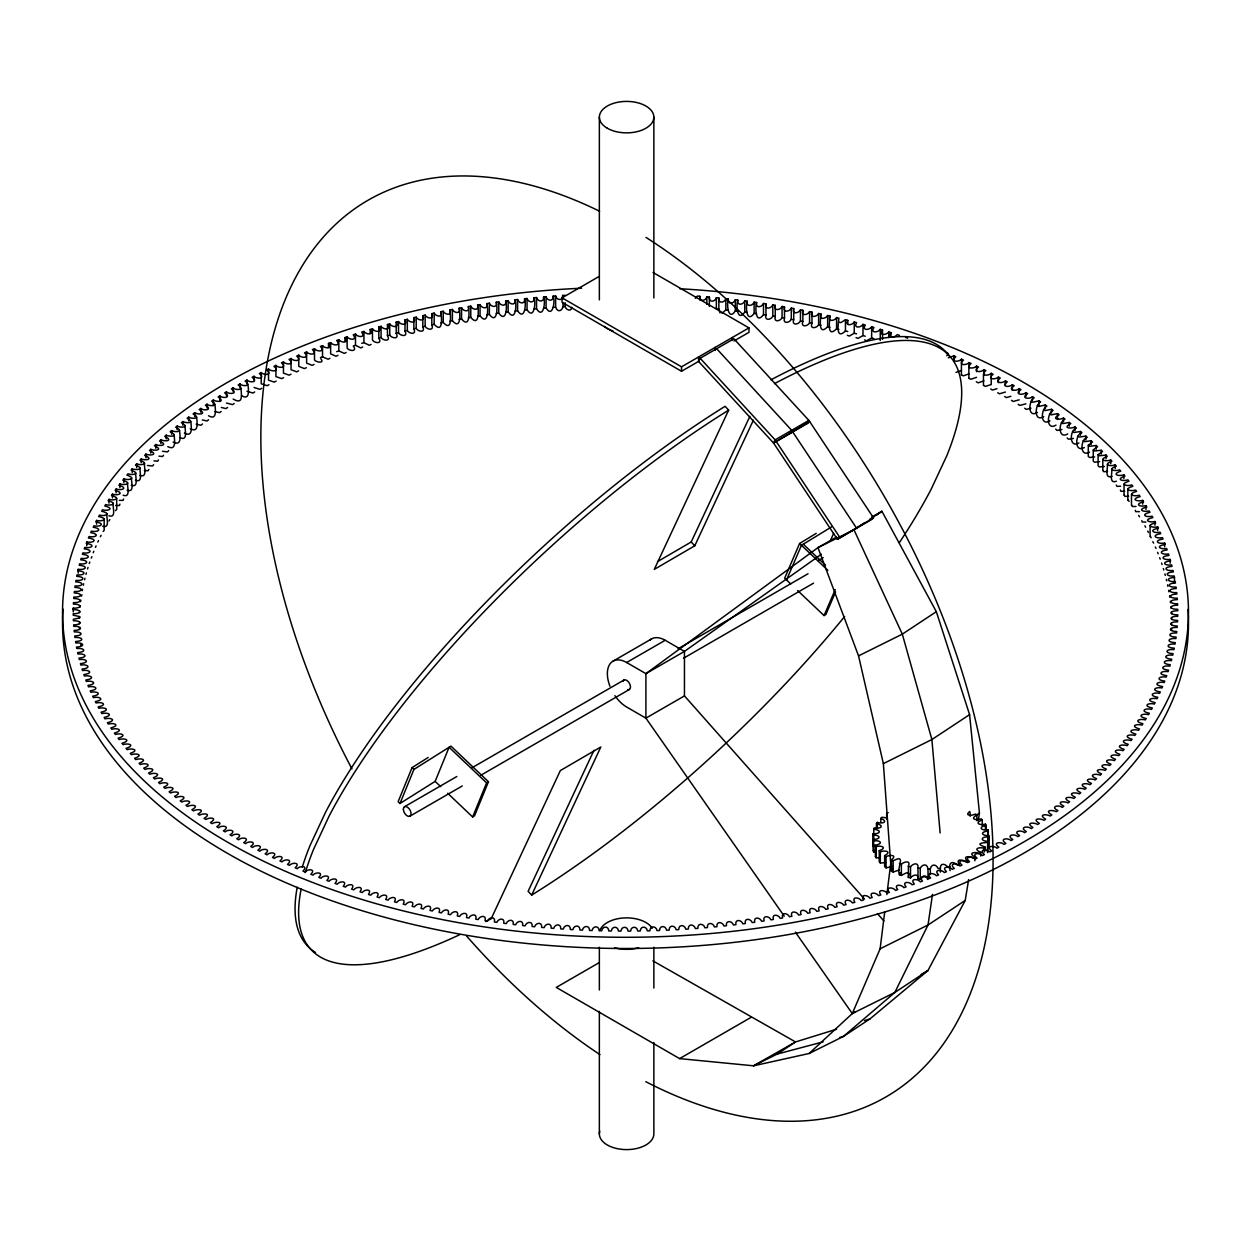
<?xml version="1.0" encoding="UTF-8"?>
<svg xmlns="http://www.w3.org/2000/svg" width="1251" height="1251" viewBox="0 0 1251 1251"><rect width="100%" height="100%" fill="white"/><g stroke="black" fill="none" stroke-linecap="round" stroke-linejoin="round"><path stroke-width="1.5" d="M565.202 295.299L562.669 295.455C563.106 301.053 556.664 300.443 555.632 295.955L553.114 296.143C553.693 301.788 547.187 301.116 546.077 296.706L543.56 296.909C544.294 302.633 537.727 301.882 536.554 297.55L534.036 297.785C534.928 303.571 528.282 302.742 527.046 298.489L524.56 298.754C525.592 304.587 518.868 303.696 517.586 299.536L515.084 299.818C516.303 305.713 509.485 304.759 508.141 300.662L505.67 300.991C507.03 306.917 500.134 305.916 498.742 301.898L496.272 302.242C497.82 308.215 490.83 307.167 489.376 303.227L486.92 303.586C488.641 309.591 481.557 308.512 480.056 304.65L477.616 305.025C479.336 311.061 472.425 309.951 470.783 306.151L468.343 306.573C470.251 312.641 463.23 311.499 461.556 307.762L459.133 308.199C461.4 314.298 453.988 313.125 452.377 309.466L449.969 309.92C452.252 316.034 445.012 314.861 443.245 311.249L440.852 311.734C443.511 317.863 435.864 316.691 434.175 313.125L431.798 313.641C434.644 319.771 426.888 318.598 425.168 315.111L422.807 315.643C425.856 321.773 417.959 320.616 416.208 317.175L413.862 317.723C416.911 323.868 409.233 322.711 407.326 319.318L404.996 319.912C408.248 326.042 400.445 324.9 398.506 321.57L396.192 322.164C399.851 328.278 391.61 327.215 389.749 323.9L387.45 324.525C391.313 330.608 382.962 329.592 381.07 326.323L378.803 326.964C382.853 333.032 374.393 332.062 372.47 328.825L370.202 329.498C374.471 335.518 365.902 334.627 363.932 331.421L361.695 332.109C366.168 338.098 357.489 337.285 355.487 334.095L353.267 334.815C357.723 340.804 349.31 339.975 347.121 336.863L344.932 337.598C349.795 343.493 340.913 342.837 338.833 339.709L336.675 340.46C341.507 346.371 332.922 345.714 330.639 342.633L328.497 343.415C333.532 349.264 324.869 348.701 322.539 345.651L320.412 346.449C325.87 352.172 316.753 351.828 314.517 348.732L312.422 349.561C318.082 355.221 308.888 354.987 306.604 351.906L304.54 352.766C310.389 358.349 301.116 358.224 298.786 355.159L296.737 356.035C302.539 361.617 293.61 361.492 291.061 358.49L289.044 359.381C295.267 364.807 285.885 364.948 283.445 361.899L281.459 362.821C287.855 368.154 278.441 368.435 275.924 365.386L273.969 366.324C280.552 371.578 271.107 371.985 268.512 368.951L266.588 369.905C273.344 375.065 263.867 375.613 261.224 372.579L259.317 373.549C266.244 378.615 256.752 379.319 254.031 376.285L252.155 377.286C259.004 382.353 249.934 383.009 246.947 380.069L245.102 381.07C252.358 385.934 242.882 386.934 239.989 383.916L238.175 384.948C245.587 389.702 236.126 390.859 233.155 387.841L231.372 388.889C238.941 393.518 229.48 394.847 226.431 391.829L224.68 392.892C232.123 397.458 223.163 398.866 219.816 395.879L218.096 396.958C226.087 402.212 216.673 402.196 213.342 400.007L211.654 401.102C219.41 405.527 210.512 407.091 206.994 404.182L205.336 405.293C213.186 409.515 204.398 411.407 200.77 408.436L199.144 409.562C207.572 414.488 198.268 414.894 194.671 412.752L193.076 413.893C201.646 418.694 192.404 419.257 188.698 417.115L187.15 418.272C195.625 423.119 186.806 423.573 182.865 421.54L181.364 422.729C190.168 427.295 181.082 428.139 177.173 426.044L175.687 427.232C184.632 431.673 175.625 432.674 171.606 430.579L170.167 431.783C179.221 436.099 170.308 437.256 166.195 435.176L164.788 436.411C173.733 440.774 165.257 441.791 160.91 439.836L159.534 441.071C168.791 445.137 160.112 446.576 155.765 444.543L154.436 445.794C163.772 449.719 155.233 451.314 150.761 449.312L149.479 450.563C158.908 454.363 150.511 456.099 145.914 454.113L144.663 455.395C153.967 459.242 146.039 460.821 141.207 458.976L139.987 460.259C149.573 463.793 141.488 465.81 136.656 463.871L135.468 465.169C145.116 468.562 137.203 470.736 132.231 468.828L131.105 470.126C140.612 473.582 133.185 475.583 127.977 473.816L126.883 475.13C136.625 478.257 129.103 480.697 123.865 478.852L122.817 480.181C132.606 483.167 125.272 485.732 119.908 483.918L118.892 485.263C128.728 488.109 121.613 490.814 116.108 489.032L115.139 490.392C124.991 493.097 118.11 495.928 112.465 494.192L111.527 495.552C121.41 498.117 114.748 501.072 108.978 499.368L108.086 500.744C117.969 503.183 111.558 506.248 105.631 504.591L104.787 505.983C114.685 508.266 108.524 511.456 102.457 509.845L101.659 511.237C111.558 513.395 105.663 516.694 99.454 515.131L98.673 516.538C108.571 518.555 102.942 521.948 96.593 520.447L95.874 521.855C105.756 523.731 100.393 527.25 93.903 525.795L93.215 527.203C103.082 528.938 98.016 532.551 91.37 531.159L90.729 532.582C100.408 534.412 95.858 537.789 88.993 536.554L88.399 537.977C98.188 539.447 93.731 543.247 86.788 541.98L86.241 543.403C95.983 544.732 91.823 548.61 84.755 547.422L84.239 548.845C93.934 550.049 90.103 554.005 82.863 552.879L82.41 554.318C92.042 555.381 88.524 559.416 81.159 558.353L80.736 559.791C90.322 560.729 87.132 564.827 79.611 563.841L79.235 565.296C88.743 566.109 85.881 570.253 78.234 569.346L77.89 570.8C87.335 571.488 84.818 575.695 77.015 574.866L76.733 576.336C86.069 576.883 83.911 581.136 75.967 580.401L75.717 581.856C84.99 582.294 83.16 586.594 75.091 585.953L74.888 587.407C84.052 587.72 82.582 592.051 74.388 591.488L74.216 592.958C83.285 593.162 82.175 597.509 73.84 597.055L73.715 598.51C82.675 598.604 81.925 602.966 73.465 602.607L73.387 604.077C82.238 604.061 81.847 608.439 73.262 608.174L73.23 609.644C81.956 609.503 81.925 613.897 73.215 613.741L73.23 615.211L79.783 616.587L79.392 618.166M440.852 311.734C441.556 316.925 443.495 334.361 434.175 324.337L431.798 324.853C434.644 330.983 426.888 329.811 425.168 326.323L422.807 326.855C425.856 332.985 417.959 331.828 416.208 328.372L413.862 328.935C416.927 335.018 409.233 333.97 407.326 330.53L404.996 331.108C408.451 337.238 400.32 336.128 398.506 332.782L396.192 333.376C399.851 339.49 391.61 338.427 389.749 335.112L387.45 335.737C391.313 341.82 382.962 340.804 381.07 337.52L378.803 338.177C382.853 344.244 374.393 343.274 372.47 340.037L372.47 328.825M247.839 384.636C248.808 389.812 249.856 401.071 241.459 395.535M695.29 298.317L697.292 296.096L699.809 296.284C699.387 301.913 705.548 301.288 706.831 296.862L709.348 297.081C708.738 302.789 715.087 302.054 716.354 297.738L718.856 297.973C717.949 303.758 724.595 302.93 725.846 298.692L728.348 298.958C727.269 304.806 734.009 303.899 735.307 299.755L737.793 300.052C736.604 305.932 743.297 304.994 744.736 300.912L747.222 301.225C745.815 307.167 752.727 306.151 754.134 302.163L756.605 302.507C755.229 308.465 761.843 307.433 763.485 303.493L765.94 303.868C764.392 309.873 771.116 308.809 772.805 304.931L775.245 305.338C773.306 311.374 780.53 310.248 782.063 306.464L784.502 306.886C782.375 312.969 789.709 311.812 791.289 308.09L793.713 308.544C791.57 314.626 798.717 313.469 800.452 309.81L802.861 310.279C800.546 316.394 807.802 315.205 809.569 311.624L811.962 312.109C809.428 318.176 816.825 317.097 818.623 313.516L821 314.032C818.31 320.178 825.785 318.989 827.63 315.518L829.992 316.05C829.601 321.351 826.77 338.599 836.575 328.81L838.921 329.373M821 314.032C820.468 319.286 818.045 336.613 827.63 326.714L829.992 327.262M449.969 309.92C450.438 314.939 452.502 332.578 443.245 322.461L440.852 322.946M103.082 531.456L104.161 530.361L104.177 519.009M887.319 817.951L882.002 817.247L880.798 818.389C888.804 821.641 882.831 824.049 877.295 822.423L876.451 823.643C885.051 825.597 880.704 829.163 874.23 827.974L873.761 829.272C882.143 830.07 880.329 834.229 872.87 833.76L872.791 835.074C880.548 834.87 881.486 839.14 873.261 839.577L873.261 850.789L874.668 852.291M873.808 846.583L872.791 846.286L873.902 844.706M987.649 848.413L988.681 848.162L988.743 835.621C981.003 835.824 980.065 831.571 988.274 831.117L987.946 829.804C981.065 830.758 977.782 827.099 986.132 825.425L985.413 824.159C979.642 825.691 973.872 822.798 982.301 820.015L981.206 818.858C976.452 820.719 969.197 819.077 976.906 815.089L975.483 814.041C972.324 815.746 963.77 816.215 969.791 811.383M988.681 848.162L988.743 835.621M829.992 316.05C826.895 322.179 834.808 321.038 836.575 317.598L838.921 318.161C838.123 324.29 835.762 340.366 845.441 330.968L847.771 331.562M459.133 308.199C460.118 313.297 461.259 330.874 452.377 320.663L449.969 321.132M102.691 526.28C110.635 528.594 105.866 517.398 107.07 513.77M1024.725 408.248L1026.273 409.421L1030.98 408.264M468.343 306.573C469.422 311.577 470.079 329.185 461.556 318.974L459.133 319.412M268.981 384.745L267.104 385.683L261.224 383.791L261.224 372.579M1037.423 412.392C1027.665 418.647 1028.322 400.914 1034.202 397.787L1032.482 396.692C1029.135 399.679 1020.175 398.24 1027.65 393.69L1025.898 392.626C1022.833 395.644 1013.388 394.3 1020.988 389.671L1019.205 388.623C1016.219 391.641 1006.742 390.453 1014.201 385.73L1012.387 384.698C1009.307 387.638 1000.237 386.794 1007.29 381.852L1005.444 380.836C1002.536 383.76 993.247 383.103 1000.268 378.037L998.392 377.036C995.561 379.96 986.273 379.46 993.122 374.299L991.23 373.314C988.399 376.27 979.33 375.863 985.882 370.624L983.943 369.671C981.347 372.704 971.902 372.266 978.517 367.028L976.562 366.09C973.872 369.061 964.849 368.92 971.057 363.509L969.072 362.602C966.444 365.652 957.468 365.48 963.489 360.069L961.472 359.178C959.064 362.227 949.728 362.196 955.811 356.707L953.762 355.831L948.367 357.895M838.639 322.179L840.828 322.602L845.441 319.771L847.771 320.35C844.284 326.464 852.431 325.369 854.245 322.023L856.56 322.633C853.073 328.763 861.001 327.668 862.987 324.369L865.285 325.01C861.392 331.093 869.758 330.076 871.65 326.808L873.933 327.465C869.836 333.517 878.311 332.578 880.251 329.341L882.502 330.014L882.502 339.349M599.385 962.519L556.273 987.414L679.606 1058.612L753.524 1065.805L809.1 1053.498L852.275 1013.576L880.125 948.79L884.692 911.979M886.865 894.543L890.728 863.534L883.362 763.626L858.546 655.884L817.966 547.625L836.481 537.101M477.616 305.025C478.883 310.045 479.227 327.746 470.783 317.363L468.343 317.785M108.884 515.803C116.828 518.289 112.23 507.03 113.341 503.387M1043.741 416.567C1033.967 422.76 1034.561 404.902 1040.613 401.931L1038.94 400.836L1032.685 402.275L1031.012 401.352M932.495 894.34L928.007 925.005L894.84 992.45L843.377 1036.469L809.1 1053.498M486.92 303.586C488.328 308.575 488.281 326.323 480.056 315.846L477.616 316.237M839.702 1037.454L843.377 1036.469L870.024 1018.861L927.914 970.604L965.225 900.423L968.634 879.547M978.204 820.703L979.439 813.119L969.588 714.634L936.327 611.676L881.924 511.284L871.822 517.023M116.703 498.242L116.703 509.454L115.467 510.643M283.633 377.708L281.694 378.615L275.924 376.598L275.924 365.386M1049.933 420.821C1040.128 426.935 1040.691 408.952 1046.915 406.153L1045.273 405.027L1038.971 406.419L1037.329 405.48M950.15 870.633C948.07 863.878 951.558 859.468 957.328 865.098L959.345 864.472C955.217 858.452 962.676 859.578 965.881 861.986L967.68 861.173C961.738 855.809 969.65 855.919 973.356 858.061L974.873 857.076C967.508 852.713 975.076 851.509 979.533 853.448L980.737 852.322C972.715 849.022 978.704 846.677 984.24 848.287L985.084 847.052C974.545 843.221 982.535 842.924 988.274 842.33L988.274 831.117M496.272 302.242C497.726 307.12 497.257 324.932 489.376 314.439L486.92 314.799M1056 425.121C1046.18 431.173 1046.68 413.08 1053.076 410.422L1051.466 409.296L1045.132 410.609L1043.506 409.656M908.867 873.448L906.381 872.838L901.377 875.419L899.422 874.715C896.342 867.099 907.022 853.682 893.151 860.813L891.431 859.937C897.624 854.855 890.102 854.574 886.052 856.654L884.629 855.621C892.338 851.618 885.082 849.976 880.329 851.853L879.234 850.68C887.444 847.85 881.908 845.176 876.138 846.552L875.403 845.285C883.785 843.643 880.454 839.937 873.605 840.891L873.261 839.577M899.422 874.715L900.063 872.635M505.67 300.991C507.343 305.885 506.53 323.743 498.742 313.11L498.742 301.898M882.502 330.014C878.202 336.034 886.787 335.159 888.757 331.937L890.993 332.641L890.993 336.378M515.084 299.818C516.913 304.697 515.709 322.586 508.141 311.874L508.141 300.662M127.743 483.027C126.804 486.686 131.089 498.039 123.145 495.255M306.386 367.716L304.368 368.56L298.786 366.371L298.786 355.159M1067.728 433.925C1057.861 439.82 1058.299 421.478 1065.023 419.163L1063.475 418.006C1059.753 420.133 1050.527 419.538 1059.112 414.769L1057.533 413.612L1051.153 414.879L1049.573 413.893M890.993 332.641C886.709 338.677 895.044 337.786 897.202 334.642L899.406 335.362M524.56 298.754C526.436 303.54 524.779 321.476 517.586 310.748L517.586 299.536M131.715 478.023C130.839 481.698 135.03 493.082 127.102 490.22M847.334 335.299L849.335 336.081L854.245 333.235L856.56 333.845M534.036 297.785C536.069 302.539 534.021 320.522 527.046 309.701L527.046 298.489M131.214 485.216C139.127 488.156 135.014 476.756 135.859 473.066M856.012 337.582L857.983 338.38L862.987 335.581L865.285 336.222M1078.909 442.948C1068.995 448.749 1069.464 430.031 1076.423 428.139L1074.953 426.935C1071.028 429.046 1061.943 428.155 1070.793 423.62L1069.277 422.447L1062.834 423.573L1061.395 422.697M543.56 296.909C545.796 301.694 543.434 319.693 536.554 308.762L536.554 297.55M140.143 468.155C139.33 471.846 143.365 483.261 135.468 480.259M988.681 836.95C981.206 836.466 979.392 840.641 987.79 841.438L987.32 852.072M864.613 339.944L866.568 340.772L871.65 338.02L873.933 338.677M1084.304 447.545C1074.359 453.315 1074.859 434.347 1081.912 432.705L1080.489 431.501L1073.968 432.502L1072.498 431.47M553.114 296.143C555.46 300.865 552.598 318.849 546.077 307.918L546.077 296.706M144.569 463.292C143.802 466.983 147.759 478.429 139.862 475.333M1089.543 452.19C1079.488 457.803 1080.285 438.945 1087.275 437.334L1085.884 436.114L1079.332 437.037L1077.893 435.989M428.155 757.496L412.064 767.614L398.131 801.688L400.007 803.47L435.145 781.375L449.093 747.285L486.608 782.891L472.659 816.981L447.655 793.243M400.007 803.47L413.94 769.396L450.939 746.128L488.453 781.734L474.52 815.808L472.659 816.981M562.669 302.93C564.889 308.575 558.384 314.767 555.632 307.167L555.632 295.955M1094.656 456.896L1089.652 457.506L1088.276 456.427L1088.276 445.215L1092.498 442.01L1091.138 440.774L1084.554 441.65L1083.163 440.587M816.231 533.348L799.577 543.513L784.658 578.197L790.71 583.936M786.535 579.979L801.453 545.295L831.446 526.984M830.617 540.291L833.604 533.348M797.653 590.535L824.049 615.586L835.246 589.581M835.574 591.926L825.879 614.476L824.049 615.586M571.723 307.293C571.613 312.14 565.702 309.998 565.202 306.511L565.202 302.773M1099.613 461.65L1094.594 462.213L1093.249 461.119L1093.249 449.907L1097.565 446.748L1096.251 445.497L1089.652 446.294L1088.354 445.356M302.289 867.084A436.005 131.636 -42.9 0 1 310.029 845.551L325.588 812.212A436.005 131.636 -42.9 0 1 725.095 406.309L728.645 410.125L654.273 569.393L694.758 545.796L753.415 420.133M593.99 750.225L528.125 891.306L531.659 895.106A436.005 131.636 -42.9 0 0 844.644 616.493M657.479 561.652L691.209 541.98L749.881 416.333M531.659 895.106L600.824 746.988L560.339 770.585L491.19 918.719A436.005 131.636 -42.9 0 1 485.841 921.58M908.898 873.714L908.367 877.436L910.509 877.921C913.105 874.558 918.891 873.198 917.984 879.218L920.908 878.953M1104.43 466.451L1099.394 466.951L1098.097 465.857L1098.097 454.645L1102.506 451.533L1101.208 450.266L1094.594 451.001L1093.327 450.047M1098.097 454.645L1099.394 455.755L1106.04 455.083L1107.291 456.365C1097.768 459.993 1105.978 461.9 1110.716 459.946L1111.92 461.244C1102.334 464.746 1110.388 466.795 1115.251 464.856L1116.408 466.154C1106.76 469.532 1114.625 471.721 1119.629 469.813L1120.755 471.127C1111.044 474.364 1118.738 476.694 1123.851 474.817L1124.946 476.146C1115.345 479.352 1122.6 481.635 1127.933 479.852L1128.981 481.197C1119.176 484.153 1126.463 486.748 1131.858 484.935L1132.874 486.295C1123.038 489.11 1130.106 491.831 1135.627 490.064L1136.596 491.424C1126.729 494.098 1133.578 496.944 1139.254 495.224L1140.177 496.584C1130.294 499.165 1136.862 501.917 1142.71 500.416L1143.586 501.792C1133.844 504.325 1139.989 507.234 1146.01 505.639L1146.854 507.03C1136.94 509.298 1143.054 512.503 1149.153 510.908L1149.95 512.3C1140.193 514.552 1145.822 517.695 1152.14 516.194L1152.89 517.601C1143.148 519.712 1148.512 522.965 1154.954 521.511L1155.674 522.918C1145.947 524.904 1151.029 528.25 1157.628 526.874L1158.301 528.282C1148.434 529.986 1153.453 533.614 1160.115 532.238L1160.756 533.661C1150.92 535.24 1155.643 538.962 1162.46 537.633L1163.039 539.072C1153.266 540.51 1157.675 544.31 1164.634 543.059L1165.181 544.498C1155.439 545.796 1159.536 549.689 1166.636 548.501L1167.136 549.94C1157.456 551.112 1161.225 555.084 1168.481 553.974L1168.95 555.413C1159.302 556.507 1162.789 560.292 1170.17 559.447L1170.576 560.901C1161.006 561.808 1164.134 565.905 1171.671 564.936L1172.046 566.39C1162.554 567.172 1165.338 571.347 1173.031 570.456L1173.344 571.91C1163.93 572.567 1166.385 576.789 1174.204 575.976L1174.486 577.43C1165.15 577.962 1167.261 582.231 1175.221 581.512L1175.455 582.966C1166.213 583.388 1167.965 587.689 1176.065 587.063L1176.253 588.517C1167.105 588.814 1168.512 593.146 1176.738 592.614L1176.894 594.069C1167.84 594.256 1168.887 598.604 1177.254 598.166L1177.363 599.636C1168.418 599.698 1169.106 604.061 1177.598 603.733L1177.66 605.187C1168.825 605.14 1169.153 609.534 1177.77 609.284L1177.785 610.754C1169.075 610.597 1169.044 614.992 1177.77 614.851L1177.738 616.321C1169.153 616.055 1168.762 620.449 1177.613 620.418L1177.535 621.888C1169.075 621.528 1168.325 625.891 1177.285 625.985L1177.16 627.439C1168.825 626.986 1167.715 631.333 1176.784 631.536L1176.612 633.006C1168.418 632.443 1166.948 636.775 1176.112 637.087L1175.909 638.557C1167.84 637.901 1166.01 642.201 1175.283 642.639L1175.033 644.093C1167.089 643.358 1164.931 647.611 1174.267 648.174L1173.985 649.629C1166.182 648.8 1163.665 653.006 1173.11 653.694L1172.766 655.149C1165.119 654.242 1162.257 658.401 1171.765 659.199L1171.389 660.653C1163.868 659.668 1160.678 663.765 1170.264 664.703L1169.841 666.142C1162.476 665.094 1158.958 669.113 1168.59 670.176L1168.137 671.631C1160.897 670.489 1157.066 674.445 1166.761 675.649L1166.245 677.088C1159.177 675.884 1155.017 679.762 1164.759 681.091L1164.212 682.514C1157.269 681.248 1152.812 685.048 1162.601 686.518L1162.007 687.941C1155.267 686.736 1150.42 690.302 1160.271 691.912L1159.63 693.335C1152.984 691.944 1147.918 695.556 1157.785 697.292L1157.097 698.699C1150.529 697.354 1145.4 700.544 1155.126 702.64L1154.407 704.047C1148.058 702.546 1142.429 705.955 1152.327 707.957L1151.545 709.364C1145.337 707.8 1139.442 711.1 1149.341 713.258L1148.543 714.649C1142.476 713.039 1136.315 716.229 1146.213 718.527L1145.369 719.904C1139.442 718.246 1133.031 721.327 1142.914 723.75L1142.022 725.127C1136.158 723.531 1129.762 726.174 1139.473 728.942L1138.535 730.318C1132.89 728.582 1126.009 731.397 1135.861 734.102L1134.892 735.463C1129.387 733.805 1122.272 736.386 1132.108 739.232L1131.092 740.576C1125.728 738.762 1118.394 741.327 1128.183 744.314L1127.135 745.659C1121.897 743.813 1114.375 746.237 1124.117 749.365L1123.023 750.678C1117.815 748.911 1110.388 750.913 1119.895 754.369L1118.769 755.682C1113.687 753.884 1106.087 755.729 1115.532 759.326L1114.344 760.624C1109.512 758.685 1101.427 760.717 1111.013 764.236L1109.793 765.534C1105.086 763.563 1096.83 765.44 1106.337 769.115L1105.086 770.381C1100.38 768.505 1092.295 769.944 1101.521 773.931L1100.239 775.198C1095.767 773.181 1087.228 774.776 1096.564 778.701L1095.235 779.952C1090.888 777.919 1082.209 779.357 1091.466 783.423L1090.09 784.658C1085.852 782.61 1077.064 783.908 1086.212 788.099L1084.805 789.318C1080.692 787.239 1071.779 788.396 1080.833 792.712L1079.394 793.916C1075.328 791.93 1066.368 792.837 1075.313 797.262L1073.827 798.466C1069.918 796.355 1060.832 797.215 1069.636 801.766L1068.135 802.954C1064.32 800.828 1055.156 801.531 1063.85 806.223L1062.302 807.38C1058.455 804.44 1049.824 806.629 1057.924 810.601L1056.329 811.758C1052.732 809.6 1043.428 810.007 1051.856 814.933L1050.23 816.059C1046.727 813.901 1037.376 814.166 1045.664 819.202L1044.006 820.312C1040.597 818.138 1031.199 818.248 1039.346 823.408L1037.658 824.503C1034.327 822.314 1024.913 822.282 1032.904 827.537L1031.184 828.615C1028.025 825.613 1018.611 827.083 1026.32 831.618L1024.569 832.666C1021.52 829.663 1012.059 830.977 1019.628 835.621L1017.845 836.653C1014.874 833.635 1005.413 834.808 1012.825 839.546L1011.011 840.578C1008.118 837.56 998.642 838.561 1005.898 843.424L1004.053 844.425C1001.066 841.423 992.012 842.236 998.845 847.224L996.969 848.209C994.06 845.191 985.022 845.864 991.683 850.946L989.776 851.915C986.961 848.96 977.907 849.351 984.412 854.605L982.488 855.543C979.814 852.603 970.573 852.807 977.031 858.17L975.076 859.109C972.387 856.137 963.379 856.263 969.541 861.689L967.555 862.596C965.115 859.546 955.733 859.687 961.956 865.113L959.939 866.005C957.547 862.94 948.227 862.955 954.263 868.46L952.214 869.336C949.79 866.349 940.736 866.052 946.46 871.744L944.396 872.588C942.112 869.508 932.918 869.273 938.578 874.934L936.483 875.763C934.169 872.745 925.24 872.228 930.588 878.046L928.461 878.859C926.287 875.747 917.233 875.293 922.503 881.079L920.361 881.861C918.234 878.749 909.258 878.186 914.325 884.035L912.167 884.801C909.993 881.72 901.314 880.923 906.068 886.896L903.879 887.647C901.846 884.473 893.058 883.738 897.733 889.68L895.513 890.399C893.511 887.225 884.832 886.396 889.305 892.385L887.068 893.089C884.957 889.961 876.591 888.929 880.798 894.997L878.53 895.669C876.607 892.432 868.147 891.478 872.197 897.53L869.93 898.187C868.038 894.903 859.687 893.886 863.55 899.969L861.251 900.595C859.39 897.28 851.149 896.216 854.808 902.331L852.494 902.941C850.68 899.578 842.548 898.468 846.004 904.598L843.674 905.177C841.892 901.768 833.885 900.642 837.138 906.772L834.792 907.335C832.963 903.926 825.253 902.675 828.193 908.852L825.832 909.399C824.112 905.896 816.356 904.723 819.202 910.853L816.825 911.369C815.073 907.851 807.583 906.584 810.148 912.761L807.755 913.246C805.972 909.712 798.623 908.429 801.031 914.575L798.623 915.044C797.012 911.369 789.6 910.212 791.867 916.295L789.444 916.733C787.77 913.011 780.749 911.87 782.657 917.937L780.217 918.343C778.685 914.544 771.492 913.418 773.384 919.469L770.944 919.86C769.443 915.982 762.359 914.903 764.08 920.908L761.624 921.268C760.076 917.327 753.352 916.295 754.728 922.253L752.258 922.597C750.866 918.578 743.97 917.577 745.33 923.519L742.859 923.832C741.515 919.735 734.697 918.797 735.916 924.677L733.414 924.958C732.132 920.799 725.408 919.907 726.44 925.74L723.954 926.006C722.718 921.752 716.072 920.924 716.964 926.71L714.446 926.944C713.273 922.612 706.706 921.862 707.44 927.585L704.923 927.789C703.813 923.379 697.307 922.706 697.886 928.367L695.368 928.555C694.211 924.114 687.956 923.426 688.331 929.04L685.798 929.212C684.797 924.645 678.527 924.067 678.746 929.618L676.212 929.759C675.196 925.161 669.035 924.63 669.144 930.118L666.611 930.228C665.735 925.459 659.637 925.161 659.527 930.509L656.994 930.588C656.275 925.756 649.988 925.505 649.894 930.807L647.361 930.853C646.611 926.006 640.543 925.756 640.262 930.994L637.729 931.025C637.212 926.037 630.957 925.959 630.629 931.104L628.08 931.104C627.674 926.021 621.419 926.037 620.981 931.104L618.447 931.088C618.01 925.975 611.958 926.006 611.348 931.01L608.815 930.963C608.58 925.74 602.419 925.896 601.715 930.822L599.182 930.744C599.104 925.427 592.818 925.709 592.083 930.525L589.549 930.431C589.612 925.036 583.294 925.412 582.466 930.134L579.948 930.025C579.979 924.598 573.849 924.989 572.864 929.665L570.347 929.509C570.659 923.973 564.264 924.52 563.278 929.086L560.761 928.914C561.214 923.316 554.772 923.926 553.708 928.398L551.191 928.211C551.8 922.55 545.295 923.238 544.169 927.632L541.652 927.413C542.418 921.69 535.835 922.456 534.646 926.772L532.144 926.522C532.926 920.814 526.483 921.518 525.154 925.803L522.652 925.537C523.731 919.688 516.991 920.595 515.693 924.739L513.207 924.442C514.286 918.578 507.718 919.501 506.264 923.598L503.778 923.269C505.029 917.343 498.367 918.328 496.866 922.347L494.395 922.003C495.975 916.013 488.969 917.077 487.515 921.002L485.06 920.627C486.811 914.606 479.696 915.701 478.195 919.563L475.755 919.172C477.694 913.121 470.47 914.246 468.937 918.031L466.498 917.608C468.625 911.541 461.291 912.683 459.711 916.404L457.287 915.967C459.555 909.868 452.268 911.025 450.548 914.684L448.139 914.215C450.469 908.163 443.198 909.242 441.431 912.886L439.038 912.386C441.728 906.256 434.066 907.428 432.377 910.978L430 910.462C432.893 904.332 425.09 905.505 423.37 908.992L421.008 908.445C424.042 902.315 416.302 903.472 414.425 906.912L412.079 906.35C415.379 900.22 407.357 901.345 405.559 904.739L403.229 904.145C406.716 898.03 398.569 899.125 396.755 902.471L394.44 901.862C398.084 895.763 389.999 896.826 388.013 900.126L385.715 899.485C389.608 893.417 381.242 894.418 379.35 897.686L377.067 897.03C380.976 891.025 372.814 891.885 370.749 895.169L368.498 894.481C372.595 888.507 364.338 889.32 362.243 892.557L360.007 891.854C364.51 885.864 355.816 886.678 353.798 889.852L351.594 889.133C356.16 883.237 347.606 883.894 345.448 887.084L343.274 886.333C348.028 880.485 339.396 881.048 337.191 884.222L335.033 883.441C340.131 877.608 331.155 878.155 329.013 881.267L326.871 880.485C332.172 874.699 323.102 875.137 320.928 878.233L318.817 877.436C324.306 871.712 315.158 872.041 312.938 875.137L310.842 874.293C316.534 868.647 307.324 868.866 305.041 871.947L302.961 871.087C308.856 865.52 299.568 865.614 297.238 868.679L295.189 867.803C301.272 862.299 291.936 862.267 289.528 865.332L287.511 864.425C293.782 859.015 284.399 858.858 281.928 861.908L279.943 860.985C286.198 855.684 277.096 855.356 274.438 858.405L272.483 857.467C279.098 852.228 269.653 851.79 267.057 854.824L265.118 853.87C271.92 848.741 262.444 848.147 259.77 851.18L257.878 850.211C264.837 845.16 255.345 844.425 252.608 847.459L250.732 846.458C257.659 841.532 248.511 840.641 245.556 843.659L243.71 842.658C250.998 837.81 241.521 836.778 238.613 839.796L236.799 838.764C244.258 834.042 234.781 832.853 231.795 835.871L230.012 834.824C237.612 830.211 228.167 828.85 225.102 831.868L223.35 830.805C231.091 826.301 221.693 824.784 218.518 827.802L216.798 826.723C224.82 821.485 215.407 821.469 212.06 823.658L210.387 822.564C218.55 817.435 209.167 817.294 205.727 819.468L204.085 818.357C212.404 813.338 203.069 813.041 199.534 815.199L197.924 814.073C206.384 809.178 197.095 808.74 193.467 810.883L191.888 809.741C200.473 804.956 191.247 804.362 187.525 806.504L185.977 805.331C194.703 800.671 185.539 799.936 181.723 802.063L180.207 800.875C189.057 796.34 179.972 795.448 176.047 797.559L174.577 796.355C183.537 791.946 174.546 790.913 170.511 792.993L169.088 791.789C178.142 787.505 169.26 786.316 165.116 788.38L163.725 787.16C172.888 783.001 164.131 781.672 159.862 783.72L158.502 782.485C167.775 778.45 159.127 776.98 154.749 778.998L153.435 777.747C162.786 773.853 154.28 772.227 149.792 774.228L148.494 772.977C157.939 769.193 149.573 767.442 144.96 769.412L143.709 768.145C153.232 764.502 145.022 762.594 140.284 764.549L139.08 763.266C148.509 759.638 140.706 757.762 135.749 759.638L134.592 758.341C144.084 754.853 136.484 752.977 131.371 754.681L130.245 753.368C139.956 750.131 132.262 747.817 127.149 749.677L126.054 748.364C135.812 745.268 128.321 742.797 123.067 744.642L122.019 743.297C131.824 740.342 124.537 737.746 119.142 739.56L118.126 738.215C127.805 735.275 120.972 732.726 115.373 734.431L114.404 733.086C124.115 730.271 117.5 727.597 111.746 729.27L110.823 727.91C120.706 725.377 114.107 722.39 108.29 724.079L107.414 722.703C117.313 720.31 110.948 717.214 104.99 718.856L104.146 717.464C113.904 715.087 108.008 712.054 101.847 713.586L101.05 712.194C110.948 710.083 105.1 706.752 98.86 708.301L98.11 706.909C107.993 704.923 102.426 701.483 96.046 702.984L95.326 701.576C105.209 699.731 99.908 696.197 93.372 697.636L92.699 696.213C102.566 694.508 97.547 690.88 90.885 692.256L90.244 690.833C100.08 689.254 95.357 685.532 88.54 686.862L87.961 685.439C97.734 683.984 93.325 680.184 86.366 681.435L85.819 679.997C95.576 678.636 91.448 675.008 84.364 675.993L83.864 674.555C93.544 673.382 89.775 669.41 82.519 670.536L82.05 669.082C91.683 668.05 88.242 664 80.83 665.047L80.424 663.609C89.994 662.686 86.866 658.589 79.329 659.558L78.954 658.104C88.461 657.26 85.615 653.366 77.969 654.038L77.656 652.584C87.07 651.927 84.615 647.721 76.796 648.518L76.514 647.064C85.85 646.532 83.739 642.263 75.779 642.983L75.545 641.528C84.818 641.044 82.988 637.025 74.935 637.447L74.747 635.977C83.926 635.617 82.425 631.567 74.262 631.896L74.106 630.426C83.16 630.254 82.113 625.891 73.746 626.329L73.637 624.875C82.582 624.812 81.894 620.433 73.402 620.777L73.34 619.308L79.642 617.916L79.438 616.649M698.574 356.973L698.574 361.43L773.571 443.026L807.317 423.542L808.865 420.383L733.884 338.771L700.138 358.255L698.574 361.43L681.529 371.266L562.059 302.289L562.059 297.847L599.151 276.424M773.571 443.026L809.647 421.54L873.495 517.82L871.165 519.822L837.419 539.306L773.571 443.026L775.12 439.867L808.865 420.383M946.851 355.816L948.039 353.407L945.959 352.563M940.377 872.103L940.377 868.366C940.017 862.502 945.521 863.69 947.977 867.318L950.15 866.896M1107.51 471.439L1103.82 471.721L1103.038 470.407M899.313 870.024L893.151 872.025L891.431 871.149L892.698 869.148M1112.03 476.318C1104.07 479.352 1108.12 467.937 1107.338 464.262M174.17 435.082C174.483 440.133 176.61 451.236 167.759 446.623M1116.408 481.244C1108.433 484.2 1112.577 472.815 1111.732 469.141M179.597 430.563C179.909 435.676 182.036 446.638 173.185 442.041M185.148 426.091C184.71 429.859 188.057 441.415 180.3 437.756M184.429 433.034C193.154 437.866 191.262 426.763 190.856 421.696M1128.621 496.272L1124.899 496.366L1124.321 495.021M196.673 417.334C197.126 422.431 198.94 433.534 190.246 428.608M1129.137 501.448L1128.136 500.056M969.072 373.814L963.348 375.863L961.487 374.847M1136.002 506.483L1132.28 506.499L1131.78 505.138M976.562 377.302L970.776 379.303L968.962 378.271M922.253 877.702C923.488 874.261 927.71 876.247 927.57 879.406M214.937 404.652C215.485 409.765 217.064 420.868 208.51 415.739M976.312 381.774L978.11 382.822L983.943 380.883M930.306 874.433L930.306 868.82C931.37 863.69 936.327 864.034 938.109 868.554L940.377 868.366M991.23 373.314L991.23 384.526L985.319 386.403L983.567 385.339M892.526 866.443L886.052 867.866L885.145 866.255M990.714 388.983L992.434 390.077L996.953 388.686M997.751 392.705L999.44 393.799L1005.444 392.048M241.021 388.623C241.568 396.254 242.975 404.824 233.155 399.053M1004.662 396.489L1006.32 397.599L1010.917 396.317M1151.139 537.789L1150.435 536.351M725.846 298.692L725.846 309.904L722.015 313.375M1011.465 400.336L1013.091 401.477L1019.205 399.835M1152.765 541.714L1153.657 543.106M735.307 299.755L735.307 310.967C728.035 321.695 726.503 303.79 728.348 298.958M1018.158 404.261L1019.737 405.418L1025.898 403.838M744.736 300.912L744.736 312.125C737.136 322.805 736.01 304.931 737.793 300.052M754.134 302.163L754.134 313.375C746.3 323.978 745.565 306.135 747.222 301.225M807.317 423.542L809.647 421.54M837.419 539.306L873.495 517.82M821 325.244L818.623 324.728C816.934 328.278 809.272 329.451 811.962 323.321L809.569 322.836C807.911 326.433 800.359 327.606 802.861 321.491L800.452 321.022C798.842 324.681 791.398 325.839 793.713 319.74L791.289 319.302C789.631 322.993 782.469 324.228 784.502 318.098L782.063 317.676C780.327 321.351 773.446 322.664 775.245 316.55L772.805 316.143C771.304 320.006 764.189 321.1 765.94 315.08L763.485 314.705C755.432 325.244 755.088 307.449 756.605 302.507M899.422 863.503L901.377 864.206C904.332 861.501 911.15 860.031 908.367 866.224L910.509 866.708C913.105 863.346 918.891 861.986 917.984 868.006L920.236 868.272C922.268 864.034 927.335 863.393 928.007 868.788L928.007 878.124M885.708 862.533L880.329 863.065L879.906 861.376M1055.688 429.156L1057.064 430.407L1061.927 429.5M821.407 554.224L684.453 651.396L645.907 673.648L626.642 662.514A27.256 15.731 60 0 0 609.956 686.267M877.139 514.677L881.924 511.284L869.492 519.493M1067.166 437.944L1068.463 439.21L1073.389 438.413M864.832 522.574L853.948 529.767L817.966 547.625L645.907 673.648L645.907 718.152L784.236 916.17M936.327 611.676L902.315 634.148L858.546 655.884M969.588 714.634L931.886 739.544L883.362 763.626M976.218 815.245L979.439 813.119M965.225 900.423L928.007 925.005L880.125 948.79M652.913 960.877L795.527 1041.942L753.524 1065.805L777.152 1054.077L795.527 1041.942L836.497 1029.245M886.662 819.233L886.662 813.635L888.194 812.634M486.608 782.891L488.453 781.734M818.185 560.667L823.158 557.633M562.059 297.847L681.529 366.824L748.974 327.887L748.974 332.328L733.993 340.976M613.021 661.169L651.552 638.917M626.642 662.514L665.188 640.277L684.453 651.396L684.453 695.9L864.457 899M404.495 806.739L456.834 776.511M472.034 767.739L624.014 679.997M678.042 648.8L808.068 573.74M409.937 816.168L462.291 785.956M480.869 775.229L629.456 689.442M683.499 658.245L813.525 583.169M684.453 695.9L645.907 718.152L626.642 707.018A27.256 15.731 60 0 1 614.913 695.65M679.606 1058.612L750.897 1017.454M795.386 932.136L852.275 1013.576L855.637 1011.668M921.189 974.42L927.914 970.604L894.84 992.45L852.275 1013.576M79.548 623.624L79.564 622.2M1171.452 623.295L1171.436 624.734M879.813 857.873L876.138 857.748L875.403 856.497L876.232 856.059M1116.252 485.044L1116.908 486.373L1120.63 486.217M1120.364 490.017L1120.99 491.346L1124.696 491.221M1135.283 510.267L1135.736 511.628L1139.458 511.643M1138.629 515.412L1139.52 516.835M320.412 357.661L322.539 356.863L328.153 359.24L329.92 358.286M1141.819 520.604L1142.194 521.98L1145.9 522.074M873.261 850.789L874.199 850.445M955.999 372.407L961.472 370.39M1144.853 525.827L1145.65 527.25M336.675 351.672L338.833 350.921L344.306 353.407L346.136 352.501M1147.714 531.065L1148.481 532.504M362.681 347.027L360.804 347.903L355.487 345.307L353.267 346.027C357.942 351.969 349.154 351.234 347.121 348.075L347.121 336.863M361.695 343.321L363.932 342.633L369.17 345.276L371.078 344.432M1155.377 546.984L1156.002 548.438M864.441 1020.597L870.024 1018.861M1157.613 552.332L1158.191 553.802M1159.677 557.696L1160.209 559.166M1161.585 563.091L1162.085 564.576M777.152 1054.077L823.142 1041.848M1163.336 568.501L1163.774 569.987M1164.9 573.928L1165.307 575.413M1166.323 579.369L1166.683 580.871M1167.574 584.827L1167.887 586.328M1168.653 590.3L1168.919 591.801M1169.576 595.773L1169.794 597.274M1170.326 601.262L1170.514 602.763M1170.92 606.751L1171.045 608.252M1171.343 612.255L1171.421 613.756M79.407 629.159L79.36 627.658M1171.593 617.759L1171.64 619.261M496.272 313.454L498.742 313.11M1171.608 628.768L1171.562 630.269M505.67 312.203L508.141 311.874M79.626 612.662L79.736 611.16M515.084 311.03L517.586 310.748M80.048 607.157L80.189 605.656M524.56 309.967L527.046 309.701M80.627 601.668L80.799 600.167M534.036 308.997L536.554 308.762M81.362 596.18L81.987 594.835M543.56 308.121L546.077 307.918M82.269 590.707L82.55 589.205M553.114 307.355L555.632 307.167M83.348 585.233L83.661 583.732M562.669 306.667L565.202 306.511M84.583 579.776L84.943 578.29M85.991 574.334L86.397 572.849M87.554 568.908L88.008 567.422M89.274 563.482L89.791 562.012M91.182 558.102L91.948 556.695M93.231 552.723L93.825 551.253M95.451 547.375L96.092 545.905M97.828 542.043L98.516 540.588M100.377 536.742L101.096 535.287M928.007 868.788L930.306 868.82M115.702 505.467L119.424 505.482L119.94 504.122M119.345 500.337L123.067 500.4L123.614 499.055M108.962 520.995L109.807 519.572M144.412 470.47L148.103 470.751L148.885 469.438M719.997 312.875L718.856 309.185L716.354 308.95L716.354 297.738M147.509 465.481L152.559 465.998L153.623 464.668M725.846 309.904L728.348 310.17M153.951 460.868L157.626 461.228L158.486 459.93M735.307 310.967L737.793 311.264M158.94 456.146L162.599 456.537L163.506 455.255M744.736 312.125L747.222 312.437M162.489 451.251L167.478 451.924L168.666 450.626M754.134 313.375L756.605 313.72M196.204 424.261L201.036 425.231L202.459 423.995M202.287 419.961L207.103 420.977L208.557 419.773M214.844 411.563L219.597 412.674L221.114 411.485M221.318 407.451L226.024 408.624L227.588 407.451M226.431 403.041L232.577 404.62L234.172 403.479M987.743 846.552L988.743 846.833M246.947 391.282L252.952 393.049L254.657 391.954M254.031 387.497L259.973 389.327L261.709 388.248M905.552 337.426L907.726 338.161M80.736 644.187L81.112 645.36M653.053 272.499L748.974 327.887M803.283 544.185L825.519 565.28M799.577 543.513L827.849 570.347M435.145 781.375L440.712 786.644M412.064 767.614L413.94 769.396M691.209 541.98L694.758 545.796M716.667 348.716L791.664 430.313L790.1 433.487L792.446 431.486L856.294 527.766L853.948 529.767L902.315 634.148L931.886 739.544L940.127 832.916M700.138 358.255L775.12 439.867M877.404 913.605L883.878 920.924M276.143 381.055L274.344 382.118L268.512 380.163L268.512 368.951M291.014 374.174L289.153 375.175L283.445 373.111L283.445 361.899M298.598 370.843L296.706 371.828L291.061 369.702L291.061 358.49M775.901 441.024L839.749 537.305M314.064 364.401L312.125 365.355L306.604 363.118L306.604 351.906M337.973 355.347L335.956 356.238L330.639 353.845L330.639 342.633M320.928 358.881C325.088 363.947 315.627 362.118 314.517 359.944L314.517 348.732M988.274 842.33L987.946 829.804M968.853 367.184L968.853 378.396M983.458 374.252L983.458 385.464M1150.091 525.326L1150.091 536.538M1174.486 577.43L1174.486 583.044M1170.17 559.447L1170.17 563.185M1164.634 543.059L1164.634 546.796M1157.628 526.874L1157.628 530.612M1154.954 521.511L1154.954 525.248M1146.01 505.639L1146.01 509.376M1142.71 500.416L1142.71 504.153M1131.483 494.145L1131.483 505.357M1127.839 489.063L1127.839 500.275M1124.039 484.028L1124.039 495.24M1123.851 474.817L1123.851 478.554M1115.251 464.856L1115.251 468.593M1110.716 459.946L1110.716 463.683M1106.04 455.083L1106.04 458.82M1102.788 459.43L1102.788 470.642M1101.208 450.266L1101.208 454.004M1096.251 445.497L1096.251 449.234M1091.138 440.774L1091.138 444.512M1085.884 436.114L1085.884 439.852M1080.489 431.501L1080.489 435.239M1074.953 426.935L1074.953 430.672M1069.277 422.447L1069.277 426.184M1063.475 418.006L1063.475 421.728M1057.533 413.612L1057.533 419.226M1051.466 409.296L1051.466 413.033M1045.273 405.027L1045.273 408.764M1038.94 400.836L1038.94 406.434M1032.482 396.692L1032.482 400.429M1025.898 392.626L1025.898 396.364M1019.205 388.623L1019.205 392.361M1012.387 384.698L1012.387 390.296M1005.444 380.836L1005.444 384.573M998.392 377.036L998.392 382.65M987.79 841.438L987.79 852.65M986.132 825.425L986.132 829.163M985.413 824.159L985.413 829.773M985.084 847.052L985.084 850.789M984.24 848.287L984.24 852.025M983.943 369.671L983.943 375.269M982.301 820.015L982.301 825.629M980.737 852.322L980.737 856.059M976.906 815.089L976.906 820.687M976.562 366.09L976.562 371.703M974.873 857.076L974.873 860.813M970.119 812.634L970.119 816.371M969.072 362.602L969.072 366.34M961.472 359.178L961.393 374.972M953.762 355.831L953.762 361.43M920.236 868.272L920.236 879.484M917.984 868.006L917.984 879.218M910.509 866.708L910.509 877.921M908.367 866.224L908.367 877.436M901.377 864.206L901.377 875.419M893.151 860.813L893.151 872.025M891.431 859.937L891.431 871.149M888.757 331.937L888.757 337.551M886.052 856.654L886.052 867.866M884.629 855.621L884.629 866.834M880.798 818.389L880.798 822.126M880.329 851.853L880.329 863.065M880.251 329.341L880.251 340.538M879.234 850.68L879.234 861.892M877.295 822.423L877.295 828.021M876.451 823.643L876.451 829.257M876.138 846.552L876.138 857.748M875.403 845.285L875.403 856.497M873.761 829.272L873.761 840.484M873.605 840.891L873.605 852.103M872.87 833.76L872.791 846.286M871.65 326.808L871.65 338.02M862.987 324.369L862.987 335.581M854.245 322.023L854.245 333.235M847.771 320.35L847.771 324.087M845.441 319.771L845.441 330.968M836.575 317.598L836.575 328.81M827.63 315.518L827.63 326.714M818.623 313.516L818.623 324.728M811.962 312.109L811.962 323.321M809.569 311.624L809.569 322.836M802.861 310.279L802.861 321.491M800.452 309.81L800.452 321.022M793.713 308.544L793.713 319.74M791.289 308.09L791.289 319.302M784.502 306.886L784.502 318.098M782.063 306.464L782.063 317.676M775.245 305.338L775.245 316.55M772.805 304.931L772.805 316.143M765.94 303.868L765.94 315.08M763.485 303.493L763.485 314.705M732.32 337.489L732.32 340.46M718.856 297.973L718.856 309.185M715.119 347.434L715.119 350.389M709.348 297.081L709.348 306.432M706.831 296.862L706.831 304.337M699.809 296.284L699.809 300.021M681.529 366.824L681.529 371.266M653.866 117.141L653.866 297.941M653.866 947.226L653.866 988.055M653.866 1042.49L653.866 1133.859A27.256 15.731 0 0 1 624.233 1149.544A27.256 15.731 0 0 1 599.776 1131.123M599.354 117.141L599.354 299.896M599.354 947.226L599.354 989.994M599.354 1011.387L599.354 1133.859M562.669 295.455L562.669 299.192M489.376 303.227L489.376 314.439M480.056 304.65L480.056 315.846M470.783 306.151L470.783 317.363M461.556 307.762L461.556 318.974M452.377 309.466L452.377 320.663M443.245 311.249L443.245 322.461M434.175 313.125L434.175 324.337M431.798 313.641L431.798 324.853M425.168 315.111L425.168 326.323M422.807 315.643L422.807 326.855M416.208 317.175L416.208 328.372M413.862 317.723L413.862 328.935M407.326 319.318L407.326 330.53M404.996 319.912L404.996 331.108M398.506 321.57L398.506 332.782M396.192 322.164L396.192 333.376M389.749 323.9L389.749 335.112M387.45 324.525L387.45 335.737M381.07 326.323L381.07 337.52M378.803 326.964L378.803 338.177M370.202 329.498L370.202 333.235M363.932 331.421L363.932 342.633M355.487 334.095L355.487 345.307M344.932 337.598L344.932 341.335M338.833 339.709L338.833 350.921M328.497 343.415L328.497 347.152M322.539 345.651L322.539 356.863M254.031 376.285L254.031 380.023M246.947 380.069L246.947 383.807M239.989 383.916L239.989 387.654M233.155 387.841L233.155 391.579M226.431 391.829L226.431 395.566M219.816 395.879L219.816 401.493M213.342 400.007L213.342 405.605M206.994 404.182L206.994 407.92M200.77 408.436L200.77 412.173M194.671 412.752L194.671 416.489M188.698 417.115L188.698 420.852M182.865 421.54L182.865 425.277M177.173 426.044L177.173 429.781M171.606 430.579L171.606 434.316M166.195 435.176L166.195 438.913M160.91 439.836L160.91 443.573M155.765 444.543L155.765 448.28M150.761 449.312L150.761 453.034M145.914 454.113L145.914 457.85M141.207 458.976L141.207 462.714M136.656 463.871L136.656 467.608M132.231 468.828L132.231 472.565M123.865 478.852L123.865 482.589M119.908 483.918L119.908 487.655M116.108 489.032L116.108 492.769M112.465 494.192L112.465 497.929M108.978 499.368L108.978 503.105M96.593 520.447L96.593 524.185M86.788 541.98L86.788 545.717M78.234 569.346L78.234 573.083M73.262 608.174L73.262 611.911M646.001 237.409A517.758 298.926 60 0 1 993.075 860.094A517.758 298.926 60 0 1 645.797 1081.677M599.964 1054.624A517.758 298.926 60 0 1 466.592 936.045M351.969 768.927A517.758 298.926 60 0 1 287.996 293.172A517.758 298.926 60 0 1 599.589 211.231M622.92 681.467A5.457 3.143 60 0 1 629.362 683.202A5.457 3.143 60 0 1 627.642 689.645M649.894 640.152A27.256 15.731 60 0 1 665.188 640.277M774.463 383.65A436.005 131.636 -42.9 0 1 946.741 455.88L931.166 489.219A436.005 131.636 -42.9 0 1 899.344 542.668M459.789 934.653A436.005 131.636 -42.9 0 1 301.147 889.101M305.307 872.604A436.005 131.636 -42.9 0 1 313.563 849.351L329.138 816.012A436.005 131.636 -42.9 0 1 728.645 410.125M315.487 952.511A436.005 131.636 -42.9 0 1 297.238 887.194M770.929 379.835A436.005 131.636 -42.9 0 1 950.025 357.176M612.99 331.015A27.256 15.731 0 0 1 604.28 326.402M638.667 947.726A27.256 15.731 0 0 1 614.554 947.726M600.292 929.54A27.256 15.731 0 0 1 625.422 917.89A27.256 15.731 0 0 1 652.224 928.242M1187.95 609.44A562.966 325.025 0 0 1 625.234 948.493A562.966 325.025 0 0 1 63.082 609.128M679.715 288.731A562.966 325.025 0 0 1 1101.912 785.425A562.966 325.025 0 0 1 143.646 780.327A562.966 325.025 0 0 1 581.59 288.215M403.369 809.225A5.457 3.143 60 0 0 409.14 816.418A5.457 3.143 60 0 0 409.14 808.709A5.457 3.143 60 0 0 403.369 809.225M607.345 128.259A27.256 15.731 0 0 0 652.928 121.206A27.256 15.731 0 0 0 619.558 101.941A27.256 15.731 0 0 0 607.345 128.259"/></g></svg>
